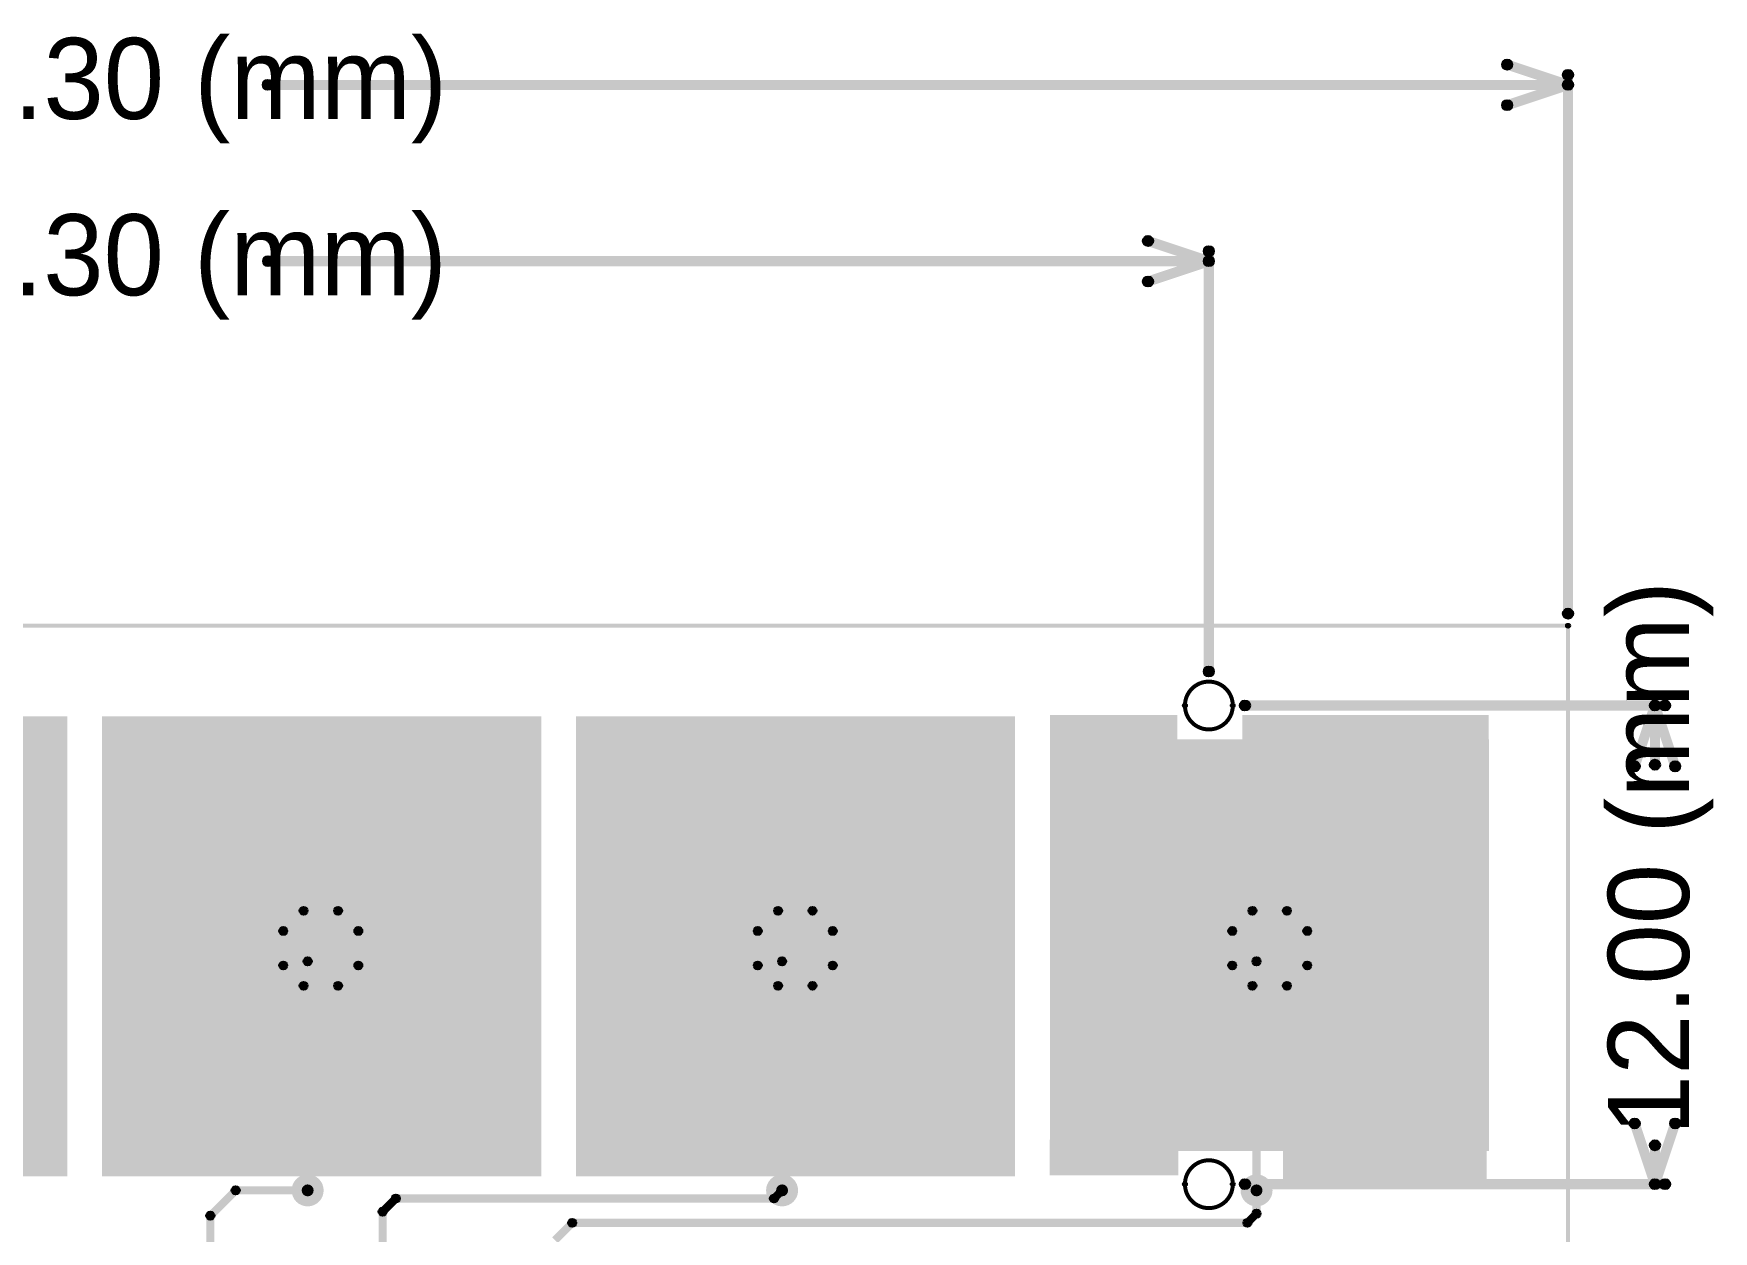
# Model space of a CAD drawing. Header units: millimetres. Extents: x 2.38 to 5.72, y -0.36 to 1.72.
# Drawn here: x 4.064 to 5.721, y 0.536 to 1.718 of the extents above; entities that cross this region are included whole.
import ezdxf

# ---------------------------------------------------------------- set-up
doc = ezdxf.new("R2010")
doc.units = ezdxf.units.MM
doc.header["$MEASUREMENT"] = 0
for name, color, linetype in [('BottomLayer', 5, 'Continuous'), ('BottomOverlay', 54, 'Continuous'), ('BottomSolder', 6, 'Continuous'), ('Mechanical1', 6, 'Continuous'), ('Mechanical2', 216, 'Continuous'), ('MultiLayer', 9, 'Continuous'), ('TopLayer', 1, 'Continuous'), ('TopOverlay', 2, 'Continuous'), ('TopPaste', 8, 'Continuous'), ('TopSolder', 216, 'Continuous'), ('ViaHoleLayer', 16, 'Continuous')]:
    doc.layers.add(name, color=color, linetype=linetype)

# ---------------------------------------------------------------- blocks, each defined once
blk = doc.blocks.new('TEST_POINT_20')
at = {"layer": 'TopLayer'}
blk.add_hatch(color=1, dxfattribs=at).paths.add_polyline_path([(0.015, 0.03), (-0.015, 0.03), (-0.03, 0.015), (-0.03, -0.015), (-0.015, -0.03), (0.015, -0.03), (0.03, -0.015), (0.03, 0.015)])
at = {"layer": 'TopOverlay'}
for points in [[(-0.0342, 0.0142), (-0.0398, 0.0198), (-0.0198, 0.0398), (-0.0142, 0.0342)], [(-0.017, 0.0331), (-0.017, 0.0409), (0.017, 0.0409), (0.017, 0.0331)], [(-0.017, 0.0331), (-0.017, 0.0409), (0.017, 0.0409), (0.017, 0.0331)], [(0.0142, 0.0342), (0.0198, 0.0398), (0.0398, 0.0198), (0.0342, 0.0142)], [(-0.0331, -0.017), (-0.0409, -0.017), (-0.0409, 0.017), (-0.0331, 0.017)], [(0.0409, -0.017), (0.0331, -0.017), (0.0331, 0.017), (0.0409, 0.017)], [(-0.0398, -0.0198), (-0.0342, -0.0142), (-0.0142, -0.0342), (-0.0198, -0.0398)], [(0.0198, -0.0398), (0.0142, -0.0342), (0.0342, -0.0142), (0.0398, -0.0198)], [(-0.017, -0.0409), (-0.017, -0.0331), (0.017, -0.0331), (0.017, -0.0409)], [(-0.017, -0.0409), (-0.017, -0.0331), (0.017, -0.0331), (0.017, -0.0409)]]:
    blk.add_hatch(color=2, dxfattribs=at).paths.add_polyline_path(points)
h = blk.add_hatch(color=2, dxfattribs=at)
edge = h.paths.add_edge_path()
edge.add_arc((-0.017, 0.037), 0.00394, 0, 360)
h = blk.add_hatch(color=2, dxfattribs=at)
edge = h.paths.add_edge_path()
edge.add_arc((-0.017, 0.037), 0.00394, 0, 360)
h = blk.add_hatch(color=2, dxfattribs=at)
edge = h.paths.add_edge_path()
edge.add_arc((-0.017, 0.037), 0.00394, 0, 360)
h = blk.add_hatch(color=2, dxfattribs=at)
edge = h.paths.add_edge_path()
edge.add_arc((0.017, 0.037), 0.00394, 0, 360)
h = blk.add_hatch(color=2, dxfattribs=at)
edge = h.paths.add_edge_path()
edge.add_arc((0.017, 0.037), 0.00394, 0, 360)
h = blk.add_hatch(color=2, dxfattribs=at)
edge = h.paths.add_edge_path()
edge.add_arc((0.017, 0.037), 0.00394, 0, 360)
h = blk.add_hatch(color=2, dxfattribs=at)
edge = h.paths.add_edge_path()
edge.add_arc((-0.037, 0.017), 0.00394, 0, 360)
h = blk.add_hatch(color=2, dxfattribs=at)
edge = h.paths.add_edge_path()
edge.add_arc((-0.037, 0.017), 0.00394, 0, 360)
h = blk.add_hatch(color=2, dxfattribs=at)
edge = h.paths.add_edge_path()
edge.add_arc((0.037, 0.017), 0.00394, 0, 360)
h = blk.add_hatch(color=2, dxfattribs=at)
edge = h.paths.add_edge_path()
edge.add_arc((0.037, 0.017), 0.00394, 0, 360)
h = blk.add_hatch(color=2, dxfattribs=at)
edge = h.paths.add_edge_path()
edge.add_arc((-0.037, -0.017), 0.00394, 0, 360)
h = blk.add_hatch(color=2, dxfattribs=at)
edge = h.paths.add_edge_path()
edge.add_arc((-0.037, -0.017), 0.00394, 0, 360)
h = blk.add_hatch(color=2, dxfattribs=at)
edge = h.paths.add_edge_path()
edge.add_arc((0.037, -0.017), 0.00394, 0, 360)
h = blk.add_hatch(color=2, dxfattribs=at)
edge = h.paths.add_edge_path()
edge.add_arc((0.037, -0.017), 0.00394, 0, 360)
h = blk.add_hatch(color=2, dxfattribs=at)
edge = h.paths.add_edge_path()
edge.add_arc((-0.017, -0.037), 0.00394, 0, 360)
h = blk.add_hatch(color=2, dxfattribs=at)
edge = h.paths.add_edge_path()
edge.add_arc((-0.017, -0.037), 0.00394, 0, 360)
h = blk.add_hatch(color=2, dxfattribs=at)
edge = h.paths.add_edge_path()
edge.add_arc((-0.017, -0.037), 0.00394, 0, 360)
h = blk.add_hatch(color=2, dxfattribs=at)
edge = h.paths.add_edge_path()
edge.add_arc((0.017, -0.037), 0.00394, 0, 360)
h = blk.add_hatch(color=2, dxfattribs=at)
edge = h.paths.add_edge_path()
edge.add_arc((0.017, -0.037), 0.00394, 0, 360)
h = blk.add_hatch(color=2, dxfattribs=at)
edge = h.paths.add_edge_path()
edge.add_arc((0.017, -0.037), 0.00394, 0, 360)
at = {"layer": 'TopPaste'}
blk.add_hatch(color=8, dxfattribs=at).paths.add_polyline_path([(0.015, 0.03), (-0.015, 0.03), (-0.03, 0.015), (-0.03, -0.015), (-0.015, -0.03), (0.015, -0.03), (0.03, -0.015), (0.03, 0.015)])
at = {"layer": 'TopSolder'}
blk.add_hatch(color=216, dxfattribs=at).paths.add_polyline_path([(0.017, 0.034), (-0.017, 0.034), (-0.034, 0.017), (-0.034, -0.017), (-0.017, -0.034), (0.017, -0.034), (0.034, -0.017), (0.034, 0.017)])
at = {"layer": 'TopOverlay'}
for centre in [(-0.017, 0.037), (-0.017, 0.037), (-0.017, 0.037), (0.017, 0.037), (0.017, 0.037), (0.017, 0.037), (-0.037, 0.017), (-0.037, 0.017), (0.037, 0.017), (0.037, 0.017), (-0.037, -0.017), (-0.037, -0.017), (0.037, -0.017), (0.037, -0.017), (-0.017, -0.037), (-0.017, -0.037), (-0.017, -0.037), (0.017, -0.037), (0.017, -0.037), (0.017, -0.037)]:
    blk.add_circle(centre, 0.00394, dxfattribs=at)
blk = doc.blocks.new('TEST_POINT_21')
at = {"layer": 'TopLayer'}
blk.add_hatch(color=1, dxfattribs=at).paths.add_polyline_path([(0.015, 0.03), (-0.015, 0.03), (-0.03, 0.015), (-0.03, -0.015), (-0.015, -0.03), (0.015, -0.03), (0.03, -0.015), (0.03, 0.015)])
at = {"layer": 'TopOverlay'}
for points in [[(-0.0342, 0.0142), (-0.0398, 0.0198), (-0.0198, 0.0398), (-0.0142, 0.0342)], [(-0.017, 0.0331), (-0.017, 0.0409), (0.017, 0.0409), (0.017, 0.0331)], [(-0.017, 0.0331), (-0.017, 0.0409), (0.017, 0.0409), (0.017, 0.0331)], [(0.0142, 0.0342), (0.0198, 0.0398), (0.0398, 0.0198), (0.0342, 0.0142)], [(-0.0331, -0.017), (-0.0409, -0.017), (-0.0409, 0.017), (-0.0331, 0.017)], [(0.0409, -0.017), (0.0331, -0.017), (0.0331, 0.017), (0.0409, 0.017)], [(-0.0398, -0.0198), (-0.0342, -0.0142), (-0.0142, -0.0342), (-0.0198, -0.0398)], [(0.0198, -0.0398), (0.0142, -0.0342), (0.0342, -0.0142), (0.0398, -0.0198)], [(-0.017, -0.0409), (-0.017, -0.0331), (0.017, -0.0331), (0.017, -0.0409)], [(-0.017, -0.0409), (-0.017, -0.0331), (0.017, -0.0331), (0.017, -0.0409)]]:
    blk.add_hatch(color=2, dxfattribs=at).paths.add_polyline_path(points)
h = blk.add_hatch(color=2, dxfattribs=at)
edge = h.paths.add_edge_path()
edge.add_arc((-0.017, 0.037), 0.00394, 0, 360)
h = blk.add_hatch(color=2, dxfattribs=at)
edge = h.paths.add_edge_path()
edge.add_arc((-0.017, 0.037), 0.00394, 0, 360)
h = blk.add_hatch(color=2, dxfattribs=at)
edge = h.paths.add_edge_path()
edge.add_arc((-0.017, 0.037), 0.00394, 0, 360)
h = blk.add_hatch(color=2, dxfattribs=at)
edge = h.paths.add_edge_path()
edge.add_arc((0.017, 0.037), 0.00394, 0, 360)
h = blk.add_hatch(color=2, dxfattribs=at)
edge = h.paths.add_edge_path()
edge.add_arc((0.017, 0.037), 0.00394, 0, 360)
h = blk.add_hatch(color=2, dxfattribs=at)
edge = h.paths.add_edge_path()
edge.add_arc((0.017, 0.037), 0.00394, 0, 360)
h = blk.add_hatch(color=2, dxfattribs=at)
edge = h.paths.add_edge_path()
edge.add_arc((-0.037, 0.017), 0.00394, 0, 360)
h = blk.add_hatch(color=2, dxfattribs=at)
edge = h.paths.add_edge_path()
edge.add_arc((-0.037, 0.017), 0.00394, 0, 360)
h = blk.add_hatch(color=2, dxfattribs=at)
edge = h.paths.add_edge_path()
edge.add_arc((0.037, 0.017), 0.00394, 0, 360)
h = blk.add_hatch(color=2, dxfattribs=at)
edge = h.paths.add_edge_path()
edge.add_arc((0.037, 0.017), 0.00394, 0, 360)
h = blk.add_hatch(color=2, dxfattribs=at)
edge = h.paths.add_edge_path()
edge.add_arc((-0.037, -0.017), 0.00394, 0, 360)
h = blk.add_hatch(color=2, dxfattribs=at)
edge = h.paths.add_edge_path()
edge.add_arc((-0.037, -0.017), 0.00394, 0, 360)
h = blk.add_hatch(color=2, dxfattribs=at)
edge = h.paths.add_edge_path()
edge.add_arc((0.037, -0.017), 0.00394, 0, 360)
h = blk.add_hatch(color=2, dxfattribs=at)
edge = h.paths.add_edge_path()
edge.add_arc((0.037, -0.017), 0.00394, 0, 360)
h = blk.add_hatch(color=2, dxfattribs=at)
edge = h.paths.add_edge_path()
edge.add_arc((-0.017, -0.037), 0.00394, 0, 360)
h = blk.add_hatch(color=2, dxfattribs=at)
edge = h.paths.add_edge_path()
edge.add_arc((-0.017, -0.037), 0.00394, 0, 360)
h = blk.add_hatch(color=2, dxfattribs=at)
edge = h.paths.add_edge_path()
edge.add_arc((-0.017, -0.037), 0.00394, 0, 360)
h = blk.add_hatch(color=2, dxfattribs=at)
edge = h.paths.add_edge_path()
edge.add_arc((0.017, -0.037), 0.00394, 0, 360)
h = blk.add_hatch(color=2, dxfattribs=at)
edge = h.paths.add_edge_path()
edge.add_arc((0.017, -0.037), 0.00394, 0, 360)
h = blk.add_hatch(color=2, dxfattribs=at)
edge = h.paths.add_edge_path()
edge.add_arc((0.017, -0.037), 0.00394, 0, 360)
at = {"layer": 'TopPaste'}
blk.add_hatch(color=8, dxfattribs=at).paths.add_polyline_path([(0.015, 0.03), (-0.015, 0.03), (-0.03, 0.015), (-0.03, -0.015), (-0.015, -0.03), (0.015, -0.03), (0.03, -0.015), (0.03, 0.015)])
at = {"layer": 'TopSolder'}
blk.add_hatch(color=216, dxfattribs=at).paths.add_polyline_path([(0.017, 0.034), (-0.017, 0.034), (-0.034, 0.017), (-0.034, -0.017), (-0.017, -0.034), (0.017, -0.034), (0.034, -0.017), (0.034, 0.017)])
at = {"layer": 'TopOverlay'}
for centre in [(-0.017, 0.037), (-0.017, 0.037), (-0.017, 0.037), (0.017, 0.037), (0.017, 0.037), (0.017, 0.037), (-0.037, 0.017), (-0.037, 0.017), (0.037, 0.017), (0.037, 0.017), (-0.037, -0.017), (-0.037, -0.017), (0.037, -0.017), (0.037, -0.017), (-0.017, -0.037), (-0.017, -0.037), (-0.017, -0.037), (0.017, -0.037), (0.017, -0.037), (0.017, -0.037)]:
    blk.add_circle(centre, 0.00394, dxfattribs=at)
blk = doc.blocks.new('TEST_POINT_22')
at = {"layer": 'TopLayer'}
blk.add_hatch(color=1, dxfattribs=at).paths.add_polyline_path([(0.015, 0.03), (-0.015, 0.03), (-0.03, 0.015), (-0.03, -0.015), (-0.015, -0.03), (0.015, -0.03), (0.03, -0.015), (0.03, 0.015)])
at = {"layer": 'TopOverlay'}
for points in [[(-0.0342, 0.0142), (-0.0398, 0.0198), (-0.0198, 0.0398), (-0.0142, 0.0342)], [(-0.017, 0.0331), (-0.017, 0.0409), (0.017, 0.0409), (0.017, 0.0331)], [(-0.017, 0.0331), (-0.017, 0.0409), (0.017, 0.0409), (0.017, 0.0331)], [(0.0142, 0.0342), (0.0198, 0.0398), (0.0398, 0.0198), (0.0342, 0.0142)], [(-0.0331, -0.017), (-0.0409, -0.017), (-0.0409, 0.017), (-0.0331, 0.017)], [(0.0409, -0.017), (0.0331, -0.017), (0.0331, 0.017), (0.0409, 0.017)], [(-0.0398, -0.0198), (-0.0342, -0.0142), (-0.0142, -0.0342), (-0.0198, -0.0398)], [(0.0198, -0.0398), (0.0142, -0.0342), (0.0342, -0.0142), (0.0398, -0.0198)], [(-0.017, -0.0409), (-0.017, -0.0331), (0.017, -0.0331), (0.017, -0.0409)], [(-0.017, -0.0409), (-0.017, -0.0331), (0.017, -0.0331), (0.017, -0.0409)]]:
    blk.add_hatch(color=2, dxfattribs=at).paths.add_polyline_path(points)
h = blk.add_hatch(color=2, dxfattribs=at)
edge = h.paths.add_edge_path()
edge.add_arc((-0.017, 0.037), 0.00394, 0, 360)
h = blk.add_hatch(color=2, dxfattribs=at)
edge = h.paths.add_edge_path()
edge.add_arc((-0.017, 0.037), 0.00394, 0, 360)
h = blk.add_hatch(color=2, dxfattribs=at)
edge = h.paths.add_edge_path()
edge.add_arc((-0.017, 0.037), 0.00394, 0, 360)
h = blk.add_hatch(color=2, dxfattribs=at)
edge = h.paths.add_edge_path()
edge.add_arc((0.017, 0.037), 0.00394, 0, 360)
h = blk.add_hatch(color=2, dxfattribs=at)
edge = h.paths.add_edge_path()
edge.add_arc((0.017, 0.037), 0.00394, 0, 360)
h = blk.add_hatch(color=2, dxfattribs=at)
edge = h.paths.add_edge_path()
edge.add_arc((0.017, 0.037), 0.00394, 0, 360)
h = blk.add_hatch(color=2, dxfattribs=at)
edge = h.paths.add_edge_path()
edge.add_arc((-0.037, 0.017), 0.00394, 0, 360)
h = blk.add_hatch(color=2, dxfattribs=at)
edge = h.paths.add_edge_path()
edge.add_arc((-0.037, 0.017), 0.00394, 0, 360)
h = blk.add_hatch(color=2, dxfattribs=at)
edge = h.paths.add_edge_path()
edge.add_arc((0.037, 0.017), 0.00394, 0, 360)
h = blk.add_hatch(color=2, dxfattribs=at)
edge = h.paths.add_edge_path()
edge.add_arc((0.037, 0.017), 0.00394, 0, 360)
h = blk.add_hatch(color=2, dxfattribs=at)
edge = h.paths.add_edge_path()
edge.add_arc((-0.037, -0.017), 0.00394, 0, 360)
h = blk.add_hatch(color=2, dxfattribs=at)
edge = h.paths.add_edge_path()
edge.add_arc((-0.037, -0.017), 0.00394, 0, 360)
h = blk.add_hatch(color=2, dxfattribs=at)
edge = h.paths.add_edge_path()
edge.add_arc((0.037, -0.017), 0.00394, 0, 360)
h = blk.add_hatch(color=2, dxfattribs=at)
edge = h.paths.add_edge_path()
edge.add_arc((0.037, -0.017), 0.00394, 0, 360)
h = blk.add_hatch(color=2, dxfattribs=at)
edge = h.paths.add_edge_path()
edge.add_arc((-0.017, -0.037), 0.00394, 0, 360)
h = blk.add_hatch(color=2, dxfattribs=at)
edge = h.paths.add_edge_path()
edge.add_arc((-0.017, -0.037), 0.00394, 0, 360)
h = blk.add_hatch(color=2, dxfattribs=at)
edge = h.paths.add_edge_path()
edge.add_arc((-0.017, -0.037), 0.00394, 0, 360)
h = blk.add_hatch(color=2, dxfattribs=at)
edge = h.paths.add_edge_path()
edge.add_arc((0.017, -0.037), 0.00394, 0, 360)
h = blk.add_hatch(color=2, dxfattribs=at)
edge = h.paths.add_edge_path()
edge.add_arc((0.017, -0.037), 0.00394, 0, 360)
h = blk.add_hatch(color=2, dxfattribs=at)
edge = h.paths.add_edge_path()
edge.add_arc((0.017, -0.037), 0.00394, 0, 360)
at = {"layer": 'TopPaste'}
blk.add_hatch(color=8, dxfattribs=at).paths.add_polyline_path([(0.015, 0.03), (-0.015, 0.03), (-0.03, 0.015), (-0.03, -0.015), (-0.015, -0.03), (0.015, -0.03), (0.03, -0.015), (0.03, 0.015)])
at = {"layer": 'TopSolder'}
blk.add_hatch(color=216, dxfattribs=at).paths.add_polyline_path([(0.017, 0.034), (-0.017, 0.034), (-0.034, 0.017), (-0.034, -0.017), (-0.017, -0.034), (0.017, -0.034), (0.034, -0.017), (0.034, 0.017)])
at = {"layer": 'TopOverlay'}
for centre in [(-0.017, 0.037), (-0.017, 0.037), (-0.017, 0.037), (0.017, 0.037), (0.017, 0.037), (0.017, 0.037), (-0.037, 0.017), (-0.037, 0.017), (0.037, 0.017), (0.037, 0.017), (-0.037, -0.017), (-0.037, -0.017), (0.037, -0.017), (0.037, -0.017), (-0.017, -0.037), (-0.017, -0.037), (-0.017, -0.037), (0.017, -0.037), (0.017, -0.037), (0.017, -0.037)]:
    blk.add_circle(centre, 0.00394, dxfattribs=at)

msp = doc.modelspace()

# ---------------------------------------------------------------- hatches: boundary and pattern name
at = {"layer": 'BottomLayer'}
h = msp.add_hatch(color=5, dxfattribs=at)
edge = h.paths.add_edge_path()
edge.add_arc((4.263, 0.576), 0.004, 0, 360)
h = msp.add_hatch(color=5, dxfattribs=at)
edge = h.paths.add_edge_path()
edge.add_arc((4.263, 0.576), 0.004, 0, 360)
for points in [[(4.263, 0.572), (4.263, 0.58), (4.334, 0.58), (4.334, 0.572)], [(4.2408, 0.5482), (4.2352, 0.5538), (4.2602, 0.5788), (4.2658, 0.5732)], [(4.4108, 0.5522), (4.4052, 0.5578), (4.4182, 0.5708), (4.4238, 0.5652)], [(4.421, 0.564), (4.421, 0.572), (4.794, 0.572), (4.794, 0.564)], [(4.7968, 0.5652), (4.7912, 0.5708), (4.7992, 0.5788), (4.8048, 0.5732)], [(5.274, 0.553), (5.266, 0.553), (5.266, 0.576), (5.274, 0.576)], [(4.242, 0.49), (4.234, 0.49), (4.234, 0.551), (4.242, 0.551)], [(4.412, 0.49), (4.404, 0.49), (4.404, 0.555), (4.412, 0.555)], [(4.5808, 0.5242), (4.5752, 0.5298), (4.5922, 0.5468), (4.5978, 0.5412)], [(4.595, 0.54), (4.595, 0.548), (5.261, 0.548), (5.261, 0.54)], [(5.2638, 0.5412), (5.2582, 0.5468), (5.2672, 0.5558), (5.2728, 0.5502)]]:
    msp.add_hatch(color=5, dxfattribs=at).paths.add_polyline_path(points)
h = msp.add_hatch(color=5, dxfattribs=at)
edge = h.paths.add_edge_path()
edge.add_arc((4.334, 0.576), 0.0118, 0, 360)
h = msp.add_hatch(color=5, dxfattribs=at)
edge = h.paths.add_edge_path()
edge.add_arc((4.334, 0.576), 0.004, 0, 360)
h = msp.add_hatch(color=5, dxfattribs=at)
edge = h.paths.add_edge_path()
edge.add_arc((4.802, 0.576), 0.0118, 0, 360)
h = msp.add_hatch(color=5, dxfattribs=at)
edge = h.paths.add_edge_path()
edge.add_arc((4.802, 0.576), 0.004, 0, 360)
h = msp.add_hatch(color=5, dxfattribs=at)
edge = h.paths.add_edge_path()
edge.add_arc((5.27, 0.576), 0.0118, 0, 360)
h = msp.add_hatch(color=5, dxfattribs=at)
edge = h.paths.add_edge_path()
edge.add_arc((5.27, 0.576), 0.004, 0, 360)
h = msp.add_hatch(color=5, dxfattribs=at)
edge = h.paths.add_edge_path()
edge.add_arc((4.421, 0.568), 0.004, 0, 360)
h = msp.add_hatch(color=5, dxfattribs=at)
edge = h.paths.add_edge_path()
edge.add_arc((4.421, 0.568), 0.004, 0, 360)
h = msp.add_hatch(color=5, dxfattribs=at)
edge = h.paths.add_edge_path()
edge.add_arc((4.794, 0.568), 0.004, 0, 360)
h = msp.add_hatch(color=5, dxfattribs=at)
edge = h.paths.add_edge_path()
edge.add_arc((4.794, 0.568), 0.004, 0, 360)
h = msp.add_hatch(color=5, dxfattribs=at)
edge = h.paths.add_edge_path()
edge.add_arc((4.238, 0.551), 0.004, 0, 360)
h = msp.add_hatch(color=5, dxfattribs=at)
edge = h.paths.add_edge_path()
edge.add_arc((4.238, 0.551), 0.004, 0, 360)
h = msp.add_hatch(color=5, dxfattribs=at)
edge = h.paths.add_edge_path()
edge.add_arc((4.408, 0.555), 0.004, 0, 360)
h = msp.add_hatch(color=5, dxfattribs=at)
edge = h.paths.add_edge_path()
edge.add_arc((4.408, 0.555), 0.004, 0, 360)
h = msp.add_hatch(color=5, dxfattribs=at)
edge = h.paths.add_edge_path()
edge.add_arc((4.595, 0.544), 0.004, 0, 360)
h = msp.add_hatch(color=5, dxfattribs=at)
edge = h.paths.add_edge_path()
edge.add_arc((4.595, 0.544), 0.004, 0, 360)
h = msp.add_hatch(color=5, dxfattribs=at)
edge = h.paths.add_edge_path()
edge.add_arc((5.261, 0.544), 0.004, 0, 360)
h = msp.add_hatch(color=5, dxfattribs=at)
edge = h.paths.add_edge_path()
edge.add_arc((5.261, 0.544), 0.004, 0, 360)
h = msp.add_hatch(color=5, dxfattribs=at)
edge = h.paths.add_edge_path()
edge.add_arc((5.27, 0.553), 0.004, 0, 360)
h = msp.add_hatch(color=5, dxfattribs=at)
edge = h.paths.add_edge_path()
edge.add_arc((5.27, 0.553), 0.004, 0, 360)
at = {"layer": 'BottomOverlay'}
for points in [[(4.327, 0.852), (4.368, 0.852), (4.368, 0.97), (4.327, 0.97)], [(4.795, 0.852), (4.833, 0.852), (4.833, 0.925), (4.795, 0.925)], [(5.263, 0.852), (5.303, 0.852), (5.303, 0.9), (5.263, 0.9)]]:
    msp.add_hatch(color=54, dxfattribs=at).paths.add_polyline_path(points)
at = {"layer": 'BottomSolder'}
h = msp.add_hatch(color=6, dxfattribs=at)
edge = h.paths.add_edge_path()
edge.add_arc((4.334, 0.576), 0.0158, 0, 360)
h = msp.add_hatch(color=6, dxfattribs=at)
edge = h.paths.add_edge_path()
edge.add_arc((4.802, 0.576), 0.0158, 0, 360)
h = msp.add_hatch(color=6, dxfattribs=at)
edge = h.paths.add_edge_path()
edge.add_arc((5.27, 0.576), 0.0158, 0, 360)
at = {"layer": 'Mechanical1'}
h = msp.add_hatch(color=6, dxfattribs=at)
edge = h.paths.add_edge_path()
edge.add_arc((5.5173, 1.687), 0.005, 0, 360)
for points in [[(5.5158, 1.6823), (5.5189, 1.6917), (5.5789, 1.6717), (5.5758, 1.6623)], [(5.5823, 1.1452), (5.5723, 1.1452), (5.5723, 1.677), (5.5823, 1.677)], [(4.2947, 1.662), (4.2947, 1.672), (5.5773, 1.672), (5.5773, 1.662)], [(5.5189, 1.6423), (5.5158, 1.6517), (5.5758, 1.6717), (5.5789, 1.6623)], [(5.1614, 1.5083), (5.1646, 1.5177), (5.2246, 1.4977), (5.2214, 1.4883)], [(4.295, 1.488), (4.295, 1.498), (5.223, 1.498), (5.223, 1.488)], [(5.1646, 1.4683), (5.1614, 1.4777), (5.2214, 1.4977), (5.2246, 1.4883)], [(5.228, 1.0881), (5.218, 1.0881), (5.218, 1.503), (5.228, 1.503)], [(5.2586, 1.0495), (5.2586, 1.0595), (5.673, 1.0595), (5.673, 1.0495)], [(5.6477, 0.9929), (5.6383, 0.9961), (5.6583, 1.0561), (5.6677, 1.0529)], [(5.668, 0.9961), (5.658, 0.9961), (5.658, 1.0545), (5.668, 1.0545)], [(5.6583, 1.0529), (5.6677, 1.0561), (5.6877, 0.9961), (5.6783, 0.9929)], [(5.6383, 0.6405), (5.6477, 0.6437), (5.6677, 0.5837), (5.6583, 0.5805)], [(5.6677, 0.5805), (5.6583, 0.5837), (5.6783, 0.6437), (5.6877, 0.6405)], [(5.668, 0.5821), (5.658, 0.5821), (5.658, 0.6205), (5.668, 0.6205)], [(5.2586, 0.5771), (5.2586, 0.5871), (5.673, 0.5871), (5.673, 0.5771)]]:
    msp.add_hatch(color=6, dxfattribs=at).paths.add_polyline_path(points)
h = msp.add_hatch(color=6, dxfattribs=at)
edge = h.paths.add_edge_path()
edge.add_arc((5.5773, 1.677), 0.005, 0, 360)
h = msp.add_hatch(color=6, dxfattribs=at)
edge = h.paths.add_edge_path()
edge.add_arc((4.2947, 1.667), 0.005, 0, 360)
h = msp.add_hatch(color=6, dxfattribs=at)
edge = h.paths.add_edge_path()
edge.add_arc((5.5773, 1.667), 0.005, 0, 360)
h = msp.add_hatch(color=6, dxfattribs=at)
edge = h.paths.add_edge_path()
edge.add_arc((5.5773, 1.667), 0.005, 0, 360)
h = msp.add_hatch(color=6, dxfattribs=at)
edge = h.paths.add_edge_path()
edge.add_arc((5.5773, 1.667), 0.005, 0, 360)
h = msp.add_hatch(color=6, dxfattribs=at)
edge = h.paths.add_edge_path()
edge.add_arc((5.5173, 1.647), 0.005, 0, 360)
h = msp.add_hatch(color=6, dxfattribs=at)
edge = h.paths.add_edge_path()
edge.add_arc((5.163, 1.513), 0.005, 0, 360)
h = msp.add_hatch(color=6, dxfattribs=at)
edge = h.paths.add_edge_path()
edge.add_arc((5.223, 1.503), 0.005, 0, 360)
h = msp.add_hatch(color=6, dxfattribs=at)
edge = h.paths.add_edge_path()
edge.add_arc((4.295, 1.493), 0.005, 0, 360)
h = msp.add_hatch(color=6, dxfattribs=at)
edge = h.paths.add_edge_path()
edge.add_arc((5.223, 1.493), 0.005, 0, 360)
h = msp.add_hatch(color=6, dxfattribs=at)
edge = h.paths.add_edge_path()
edge.add_arc((5.223, 1.493), 0.005, 0, 360)
h = msp.add_hatch(color=6, dxfattribs=at)
edge = h.paths.add_edge_path()
edge.add_arc((5.223, 1.493), 0.005, 0, 360)
h = msp.add_hatch(color=6, dxfattribs=at)
edge = h.paths.add_edge_path()
edge.add_arc((5.163, 1.473), 0.005, 0, 360)
h = msp.add_hatch(color=6, dxfattribs=at)
edge = h.paths.add_edge_path()
edge.add_arc((5.5773, 1.1452), 0.005, 0, 360)
h = msp.add_hatch(color=6, dxfattribs=at)
edge = h.paths.add_edge_path()
edge.add_arc((5.223, 1.0881), 0.005, 0, 360)
h = msp.add_hatch(color=6, dxfattribs=at)
edge = h.paths.add_edge_path()
edge.add_arc((5.2586, 1.0545), 0.005, 0, 360)
h = msp.add_hatch(color=6, dxfattribs=at)
edge = h.paths.add_edge_path()
edge.add_arc((5.663, 1.0545), 0.005, 0, 360)
h = msp.add_hatch(color=6, dxfattribs=at)
edge = h.paths.add_edge_path()
edge.add_arc((5.663, 1.0545), 0.005, 0, 360)
h = msp.add_hatch(color=6, dxfattribs=at)
edge = h.paths.add_edge_path()
edge.add_arc((5.663, 1.0545), 0.005, 0, 360)
h = msp.add_hatch(color=6, dxfattribs=at)
edge = h.paths.add_edge_path()
edge.add_arc((5.673, 1.0545), 0.005, 0, 360)
h = msp.add_hatch(color=6, dxfattribs=at)
edge = h.paths.add_edge_path()
edge.add_arc((5.643, 0.9945), 0.005, 0, 360)
h = msp.add_hatch(color=6, dxfattribs=at)
edge = h.paths.add_edge_path()
edge.add_arc((5.663, 0.9961), 0.005, 0, 360)
h = msp.add_hatch(color=6, dxfattribs=at)
edge = h.paths.add_edge_path()
edge.add_arc((5.683, 0.9945), 0.005, 0, 360)
h = msp.add_hatch(color=6, dxfattribs=at)
edge = h.paths.add_edge_path()
edge.add_arc((5.643, 0.6421), 0.005, 0, 360)
h = msp.add_hatch(color=6, dxfattribs=at)
edge = h.paths.add_edge_path()
edge.add_arc((5.683, 0.6421), 0.005, 0, 360)
h = msp.add_hatch(color=6, dxfattribs=at)
edge = h.paths.add_edge_path()
edge.add_arc((5.663, 0.6205), 0.005, 0, 360)
h = msp.add_hatch(color=6, dxfattribs=at)
edge = h.paths.add_edge_path()
edge.add_arc((5.2586, 0.5821), 0.005, 0, 360)
h = msp.add_hatch(color=6, dxfattribs=at)
edge = h.paths.add_edge_path()
edge.add_arc((5.663, 0.5821), 0.005, 0, 360)
h = msp.add_hatch(color=6, dxfattribs=at)
edge = h.paths.add_edge_path()
edge.add_arc((5.663, 0.5821), 0.005, 0, 360)
h = msp.add_hatch(color=6, dxfattribs=at)
edge = h.paths.add_edge_path()
edge.add_arc((5.663, 0.5821), 0.005, 0, 360)
h = msp.add_hatch(color=6, dxfattribs=at)
edge = h.paths.add_edge_path()
edge.add_arc((5.673, 0.5821), 0.005, 0, 360)
at = {"layer": 'Mechanical2'}
for points in [[(2.6521, 1.1313), (2.6521, 1.1352), (5.5773, 1.1352), (5.5773, 1.1313)], [(5.5793, 0.4758), (5.5754, 0.4758), (5.5754, 1.1333), (5.5793, 1.1333)]]:
    msp.add_hatch(color=216, dxfattribs=at).paths.add_polyline_path(points)
h = msp.add_hatch(color=216, dxfattribs=at)
edge = h.paths.add_edge_path()
edge.add_arc((5.5773, 1.1333), 0.00197, 0, 360)
h = msp.add_hatch(color=216, dxfattribs=at)
edge = h.paths.add_edge_path()
edge.add_arc((5.5773, 1.1333), 0.00197, 0, 360)
h = msp.add_hatch(color=216, dxfattribs=at)
edge = h.paths.add_edge_path()
edge.add_arc((5.1994, 1.0545), 0.00197, 0, 360)
h = msp.add_hatch(color=216, dxfattribs=at)
edge = h.paths.add_edge_path()
edge.add_arc((5.2466, 1.0545), 0.00197, 0, 360)
h = msp.add_hatch(color=216, dxfattribs=at)
edge = h.paths.add_edge_path()
edge.add_arc((5.1994, 0.5821), 0.00197, 0, 360)
h = msp.add_hatch(color=216, dxfattribs=at)
edge = h.paths.add_edge_path()
edge.add_arc((5.2466, 0.5821), 0.00197, 0, 360)
at = {"layer": 'TopLayer'}
for points in [[(4.0969, 1.0439), (3.6639, 1.0439), (3.6639, 0.59), (4.0969, 0.59)], [(4.5644, 1.0439), (4.1313, 1.0439), (4.1313, 0.59), (4.5644, 0.59)], [(5.0318, 1.0439), (4.5987, 1.0439), (4.5987, 0.59), (5.0318, 0.59)], [(5.0662, 1.01), (5.192, 1.01), (5.192, 1.045), (5.0662, 1.045)], [(5.256, 1.012), (5.499, 1.012), (5.499, 1.045), (5.256, 1.045)], [(5.4993, 1.021), (5.0662, 1.021), (5.0662, 0.615), (5.4993, 0.615)], [(4.338, 0.576), (4.33, 0.576), (4.33, 0.802), (4.338, 0.802)], [(4.806, 0.576), (4.798, 0.576), (4.798, 0.802), (4.806, 0.802)], [(5.274, 0.576), (5.266, 0.576), (5.266, 0.802), (5.274, 0.802)], [(5.066, 0.591), (5.193, 0.591), (5.193, 0.626), (5.066, 0.626)], [(5.296, 0.585), (5.497, 0.585), (5.497, 0.627), (5.296, 0.627)]]:
    msp.add_hatch(color=1, dxfattribs=at).paths.add_polyline_path(points)
h = msp.add_hatch(color=1, dxfattribs=at)
edge = h.paths.add_edge_path()
edge.add_arc((4.334, 0.802), 0.004, 0, 360)
h = msp.add_hatch(color=1, dxfattribs=at)
edge = h.paths.add_edge_path()
edge.add_arc((4.802, 0.802), 0.004, 0, 360)
h = msp.add_hatch(color=1, dxfattribs=at)
edge = h.paths.add_edge_path()
edge.add_arc((5.27, 0.802), 0.004, 0, 360)
h = msp.add_hatch(color=1, dxfattribs=at)
edge = h.paths.add_edge_path()
edge.add_arc((4.334, 0.576), 0.0118, 0, 360)
h = msp.add_hatch(color=1, dxfattribs=at)
edge = h.paths.add_edge_path()
edge.add_arc((4.334, 0.576), 0.004, 0, 360)
h = msp.add_hatch(color=1, dxfattribs=at)
edge = h.paths.add_edge_path()
edge.add_arc((4.802, 0.576), 0.0118, 0, 360)
h = msp.add_hatch(color=1, dxfattribs=at)
edge = h.paths.add_edge_path()
edge.add_arc((4.802, 0.576), 0.004, 0, 360)
h = msp.add_hatch(color=1, dxfattribs=at)
edge = h.paths.add_edge_path()
edge.add_arc((5.27, 0.576), 0.0118, 0, 360)
h = msp.add_hatch(color=1, dxfattribs=at)
edge = h.paths.add_edge_path()
edge.add_arc((5.27, 0.576), 0.004, 0, 360)
at = {"layer": 'TopOverlay'}
for points in [[(4.327, 0.852), (4.368, 0.852), (4.368, 0.97), (4.327, 0.97)], [(4.795, 0.852), (4.833, 0.852), (4.833, 0.925), (4.795, 0.925)], [(5.263, 0.852), (5.303, 0.852), (5.303, 0.9), (5.263, 0.9)]]:
    msp.add_hatch(color=2, dxfattribs=at).paths.add_polyline_path(points)
at = {"layer": 'TopSolder'}
h = msp.add_hatch(color=216, dxfattribs=at)
edge = h.paths.add_edge_path()
edge.add_arc((4.334, 0.576), 0.0158, 0, 360)
h = msp.add_hatch(color=216, dxfattribs=at)
edge = h.paths.add_edge_path()
edge.add_arc((4.802, 0.576), 0.0158, 0, 360)
h = msp.add_hatch(color=216, dxfattribs=at)
edge = h.paths.add_edge_path()
edge.add_arc((5.27, 0.576), 0.0158, 0, 360)
at = {"layer": 'ViaHoleLayer'}
h = msp.add_hatch(color=16, dxfattribs=at)
edge = h.paths.add_edge_path()
edge.add_arc((4.334, 0.576), 0.00591, 0, 360)
h = msp.add_hatch(color=16, dxfattribs=at)
edge = h.paths.add_edge_path()
edge.add_arc((4.802, 0.576), 0.00591, 0, 360)
h = msp.add_hatch(color=16, dxfattribs=at)
edge = h.paths.add_edge_path()
edge.add_arc((5.27, 0.576), 0.00591, 0, 360)

# ---------------------------------------------------------------- linework, layer by layer
at = {"layer": 'BottomLayer'}
for centre in [(4.263, 0.576), (4.263, 0.576), (4.334, 0.576), (4.802, 0.576), (5.27, 0.576), (4.421, 0.568), (4.421, 0.568), (4.794, 0.568), (4.794, 0.568), (4.238, 0.551), (4.238, 0.551), (4.408, 0.555), (4.408, 0.555), (4.595, 0.544), (4.595, 0.544), (5.261, 0.544), (5.261, 0.544), (5.27, 0.553), (5.27, 0.553)]:
    msp.add_circle(centre, 0.004, dxfattribs=at)
at = {"layer": 'Mechanical1'}
for centre in [(5.5173, 1.687), (5.5773, 1.677), (4.2947, 1.667), (5.5773, 1.667), (5.5773, 1.667), (5.5773, 1.667), (5.5173, 1.647), (5.163, 1.513), (5.223, 1.503), (4.295, 1.493), (5.223, 1.493), (5.223, 1.493), (5.223, 1.493), (5.163, 1.473), (5.5773, 1.1452), (5.223, 1.0881), (5.2586, 1.0545), (5.663, 1.0545), (5.663, 1.0545), (5.663, 1.0545), (5.673, 1.0545), (5.643, 0.9945), (5.663, 0.9961), (5.683, 0.9945), (5.643, 0.6421), (5.683, 0.6421), (5.663, 0.6205), (5.2586, 0.5821), (5.663, 0.5821), (5.663, 0.5821), (5.663, 0.5821), (5.673, 0.5821)]:
    msp.add_circle(centre, 0.005, dxfattribs=at)
at = {"layer": 'Mechanical2', "const_width": 0.00394}
for points in [[(5.2466, 1.0545, 1), (5.1994, 1.0545, 1)], [(5.2466, 0.5821, 1), (5.1994, 0.5821, 1)]]:
    msp.add_lwpolyline(points, format="xyb", close=True, dxfattribs=at)
at = {"layer": 'Mechanical2'}
for centre in [(5.5773, 1.1333), (5.5773, 1.1333), (5.1994, 1.0545), (5.2466, 1.0545), (5.1994, 0.5821), (5.2466, 0.5821)]:
    msp.add_circle(centre, 0.00197, dxfattribs=at)
at = {"layer": 'MultiLayer'}
for p, q in [((5.2096, 1.0745), (5.2183, 1.0781)), ((5.2183, 1.0781), (5.2277, 1.0781)), ((5.2277, 1.0781), (5.2364, 1.0745)), ((5.1994, 1.0592), (5.203, 1.0679)), ((5.203, 1.0679), (5.2096, 1.0745)), ((5.2364, 1.0745), (5.243, 1.0679)), ((5.243, 1.0679), (5.2466, 1.0592)), ((5.1994, 1.0545), (5.1994, 1.0592)), ((5.1994, 1.0498), (5.1994, 1.0545)), ((5.203, 1.0411), (5.1994, 1.0498)), ((5.2466, 1.0498), (5.243, 1.0411)), ((5.2466, 1.0592), (5.2466, 1.0545)), ((5.2466, 1.0545), (5.2466, 1.0498)), ((5.2096, 1.0345), (5.203, 1.0411)), ((5.2183, 1.0309), (5.2096, 1.0345)), ((5.2277, 1.0309), (5.2183, 1.0309)), ((5.2364, 1.0345), (5.2277, 1.0309)), ((5.243, 1.0411), (5.2364, 1.0345)), ((5.203, 0.5955), (5.2096, 0.6021)), ((5.2096, 0.6021), (5.2183, 0.6057)), ((5.2183, 0.6057), (5.2277, 0.6057)), ((5.2277, 0.6057), (5.2364, 0.6021)), ((5.2364, 0.6021), (5.243, 0.5955)), ((5.1994, 0.5868), (5.203, 0.5955)), ((5.1994, 0.5821), (5.1994, 0.5868)), ((5.1994, 0.5774), (5.1994, 0.5821)), ((5.243, 0.5955), (5.2466, 0.5868)), ((5.2466, 0.5868), (5.2466, 0.5821)), ((5.2466, 0.5821), (5.2466, 0.5774)), ((5.203, 0.5687), (5.1994, 0.5774)), ((5.2096, 0.5621), (5.203, 0.5687)), ((5.243, 0.5687), (5.2364, 0.5621)), ((5.2466, 0.5774), (5.243, 0.5687)), ((5.2183, 0.5585), (5.2096, 0.5621)), ((5.2277, 0.5585), (5.2183, 0.5585)), ((5.2364, 0.5621), (5.2277, 0.5585))]:
    msp.add_line(p, q, dxfattribs=at)
at = {"layer": 'TopLayer'}
for centre in [(4.334, 0.802), (4.802, 0.802), (5.27, 0.802), (4.334, 0.576), (4.802, 0.576), (5.27, 0.576)]:
    msp.add_circle(centre, 0.004, dxfattribs=at)

# ---------------------------------------------------------------- block references
for name, p in [('TEST_POINT_20', (4.347, 0.815)), ('TEST_POINT_21', (4.815, 0.815)), ('TEST_POINT_22', (5.283, 0.815))]:
    msp.add_blockref(name, p)

# ---------------------------------------------------------------- texts
at = {"layer": 'Mechanical1'}
for s, p in [('74.30 (mm)', (3.9247, 1.6334)), ('56.30 (mm)', (3.9245, 1.4594))]:
    msp.add_text(s, height=0.08, dxfattribs=at).set_placement(p)
msp.add_text('12.00 (mm)', height=0.08, rotation=90, dxfattribs=at).set_placement((5.6966, 0.6305))

doc.saveas('drawing.dxf')
